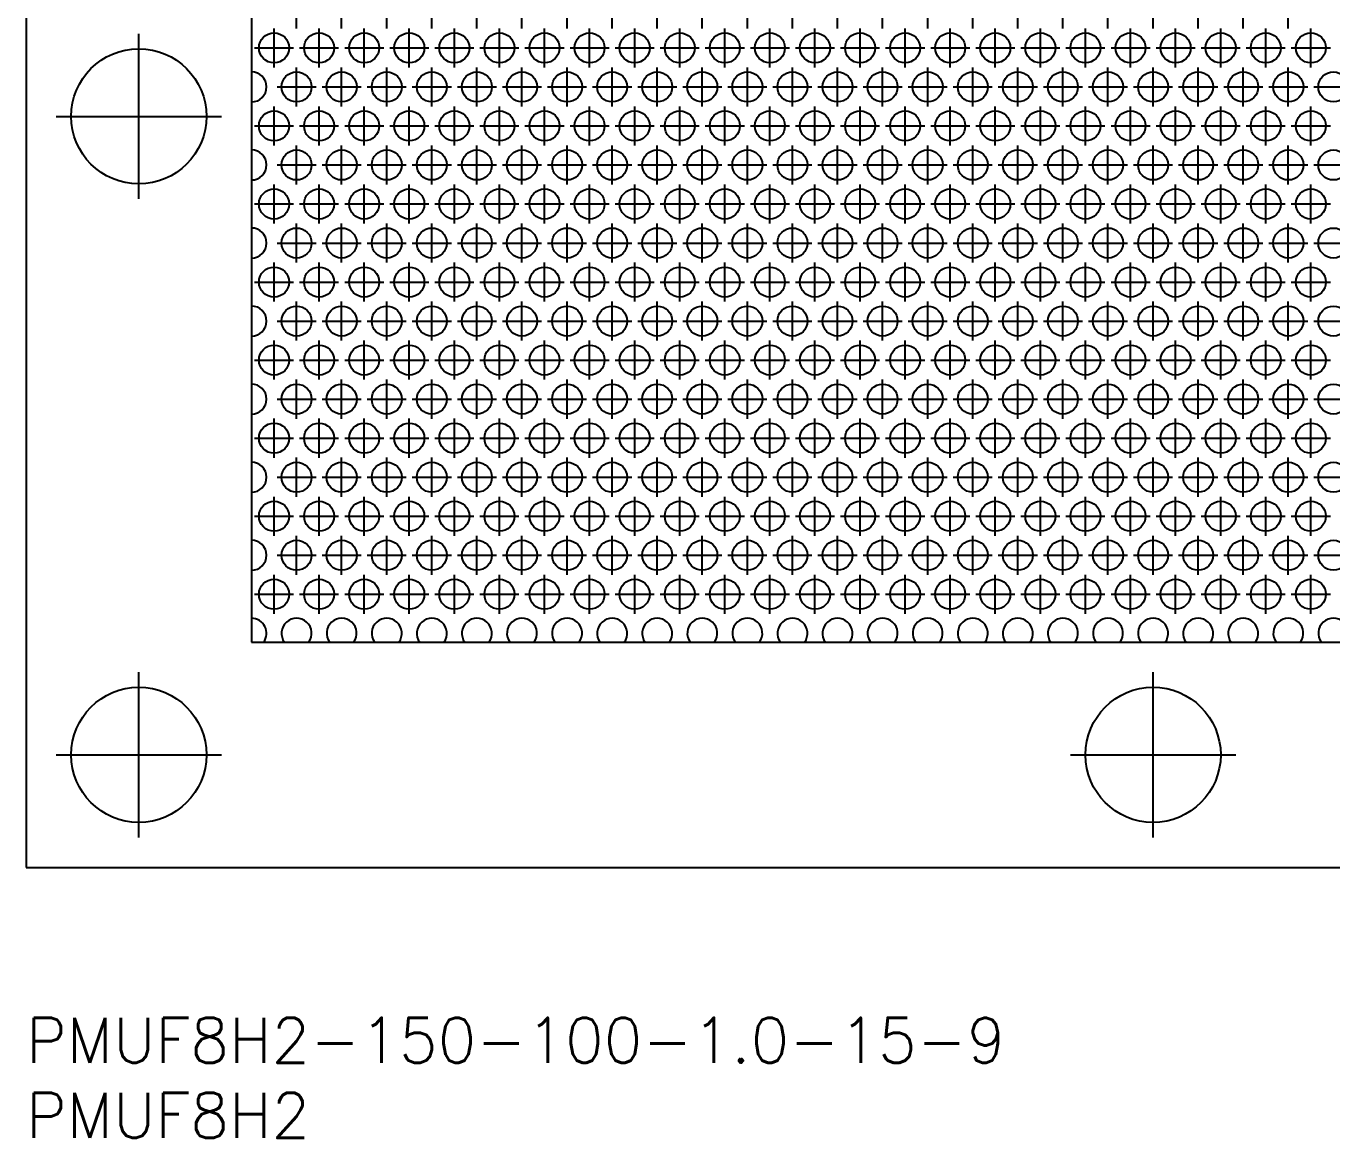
# Model space of a CAD drawing. Extents: x 0 to 173, y -8 to 133.
# Drawn here: x 0 to 86.9, y -8 to 66 of the extents above; entities that cross this region are included whole.
import ezdxf

# ---------------------------------------------------------------- set-up
doc = ezdxf.new("R2010")
doc.units = 0
doc.header["$LTSCALE"] = 0.5
doc.linetypes.add('CENTER', pattern=[50.8, 31.75, -6.35, 6.35, -6.35])
for name, color, linetype in [('MSM_CENTER', 1, 'CENTER'), ('MSM_CONTINUOUS', 7, 'CONTINUOUS'), ('MSM_PART_NUMBER', 7, 'CONTINUOUS')]:
    doc.layers.add(name, color=color, linetype=linetype)
doc.styles.get("Standard").update_dxf_attribs({"font": 'txt.shx', "height": 3, "bigfont": 'bigfont.shx'})

# ---------------------------------------------------------------- blocks, each defined once
blk = doc.blocks.new('*U35')
at = {"layer": 'MSM_PART_NUMBER'}
blk.add_text('PMUF8H2-150-100-1.0-15-9', height=3, dxfattribs=at).set_placement((0, -3))
blk = doc.blocks.new('*U36')
at = {"layer": 'MSM_PART_NUMBER'}
blk.add_text('PMUF8H2', height=3, dxfattribs=at).set_placement((0, -8))

msp = doc.modelspace()

# ---------------------------------------------------------------- linework, layer by layer
at = {"layer": 'MSM_CENTER'}
for p, q in [((18, 65.858), (18, 68.458)), ((21, 65.858), (21, 68.458)), ((24, 65.858), (24, 68.458)), ((27, 65.858), (27, 68.458)), ((30, 65.858), (30, 68.458)), ((33, 65.858), (33, 68.458)), ((36, 65.858), (36, 68.458)), ((39, 65.858), (39, 68.458)), ((42, 65.858), (42, 68.458)), ((45, 65.858), (45, 68.458)), ((48, 65.858), (48, 68.458)), ((51, 65.858), (51, 68.458)), ((54, 65.858), (54, 68.458)), ((57, 65.858), (57, 68.458)), ((60, 65.858), (60, 68.458)), ((63, 65.858), (63, 68.458)), ((66, 65.858), (66, 68.458)), ((69, 65.858), (69, 68.458)), ((72, 65.858), (72, 68.458)), ((75, 65.858), (75, 68.458)), ((78, 65.858), (78, 68.458)), ((81, 65.858), (81, 68.458)), ((84, 65.858), (84, 68.458)), ((7.5, 54.5), (7.5, 65.5)), ((16.5, 63.26), (16.5, 65.86)), ((19.5, 63.26), (19.5, 65.86)), ((22.5, 63.26), (22.5, 65.86)), ((25.5, 63.26), (25.5, 65.86)), ((28.5, 63.26), (28.5, 65.86)), ((31.5, 63.26), (31.5, 65.86)), ((34.5, 63.26), (34.5, 65.86)), ((37.5, 63.26), (37.5, 65.86)), ((40.5, 63.26), (40.5, 65.86)), ((43.5, 63.26), (43.5, 65.86)), ((46.5, 63.26), (46.5, 65.86)), ((49.5, 63.26), (49.5, 65.86)), ((52.5, 63.26), (52.5, 65.86)), ((55.5, 63.26), (55.5, 65.86)), ((58.5, 63.26), (58.5, 65.86)), ((61.5, 63.26), (61.5, 65.86)), ((64.5, 63.26), (64.5, 65.86)), ((67.5, 63.26), (67.5, 65.86)), ((70.5, 63.26), (70.5, 65.86)), ((73.5, 63.26), (73.5, 65.86)), ((76.5, 63.26), (76.5, 65.86)), ((79.5, 63.26), (79.5, 65.86)), ((82.5, 63.26), (82.5, 65.86)), ((85.5, 63.26), (85.5, 65.86)), ((15.2, 64.56), (17.8, 64.56)), ((18.2, 64.56), (20.8, 64.56)), ((21.2, 64.56), (23.8, 64.56)), ((24.2, 64.56), (26.8, 64.56)), ((27.2, 64.56), (29.8, 64.56)), ((30.2, 64.56), (32.8, 64.56)), ((33.2, 64.56), (35.8, 64.56)), ((36.2, 64.56), (38.8, 64.56)), ((39.2, 64.56), (41.8, 64.56)), ((42.2, 64.56), (44.8, 64.56)), ((45.2, 64.56), (47.8, 64.56)), ((48.2, 64.56), (50.8, 64.56)), ((51.2, 64.56), (53.8, 64.56)), ((54.2, 64.56), (56.8, 64.56)), ((57.2, 64.56), (59.8, 64.56)), ((60.2, 64.56), (62.8, 64.56)), ((63.2, 64.56), (65.8, 64.56)), ((66.2, 64.56), (68.8, 64.56)), ((69.2, 64.56), (71.8, 64.56)), ((72.2, 64.56), (74.8, 64.56)), ((75.2, 64.56), (77.8, 64.56)), ((78.2, 64.56), (80.8, 64.56)), ((81.2, 64.56), (83.8, 64.56)), ((84.2, 64.56), (86.8, 64.56)), ((18, 60.662), (18, 63.262)), ((21, 60.662), (21, 63.262)), ((24, 60.662), (24, 63.262)), ((27, 60.662), (27, 63.262)), ((30, 60.662), (30, 63.262)), ((33, 60.662), (33, 63.262)), ((36, 60.662), (36, 63.262)), ((39, 60.662), (39, 63.262)), ((42, 60.662), (42, 63.262)), ((45, 60.662), (45, 63.262)), ((48, 60.662), (48, 63.262)), ((51, 60.662), (51, 63.262)), ((54, 60.662), (54, 63.262)), ((57, 60.662), (57, 63.262)), ((60, 60.662), (60, 63.262)), ((63, 60.662), (63, 63.262)), ((66, 60.662), (66, 63.262)), ((69, 60.662), (69, 63.262)), ((72, 60.662), (72, 63.262)), ((75, 60.662), (75, 63.262)), ((78, 60.662), (78, 63.262)), ((81, 60.662), (81, 63.262)), ((84, 60.662), (84, 63.262)), ((16.7, 61.962), (19.3, 61.962)), ((19.7, 61.962), (22.3, 61.962)), ((22.7, 61.962), (25.3, 61.962)), ((25.7, 61.962), (28.3, 61.962)), ((28.7, 61.962), (31.3, 61.962)), ((31.7, 61.962), (34.3, 61.962)), ((34.7, 61.962), (37.3, 61.962)), ((37.7, 61.962), (40.3, 61.962)), ((40.7, 61.962), (43.3, 61.962)), ((43.7, 61.962), (46.3, 61.962)), ((46.7, 61.962), (49.3, 61.962)), ((49.7, 61.962), (52.3, 61.962)), ((52.7, 61.962), (55.3, 61.962)), ((55.7, 61.962), (58.3, 61.962)), ((58.7, 61.962), (61.3, 61.962)), ((61.7, 61.962), (64.3, 61.962)), ((64.7, 61.962), (67.3, 61.962)), ((67.7, 61.962), (70.3, 61.962)), ((70.7, 61.962), (73.3, 61.962)), ((73.7, 61.962), (76.3, 61.962)), ((76.7, 61.962), (79.3, 61.962)), ((79.7, 61.962), (82.3, 61.962)), ((82.7, 61.962), (85.3, 61.962)), ((85.7, 61.962), (88.3, 61.962)), ((2, 60), (13, 60)), ((16.5, 58.063), (16.5, 60.663)), ((19.5, 58.063), (19.5, 60.663)), ((22.5, 58.063), (22.5, 60.663)), ((25.5, 58.063), (25.5, 60.663)), ((28.5, 58.063), (28.5, 60.663)), ((31.5, 58.063), (31.5, 60.663)), ((34.5, 58.063), (34.5, 60.663)), ((37.5, 58.063), (37.5, 60.663)), ((40.5, 58.063), (40.5, 60.663)), ((43.5, 58.063), (43.5, 60.663)), ((46.5, 58.063), (46.5, 60.663)), ((49.5, 58.063), (49.5, 60.663)), ((52.5, 58.063), (52.5, 60.663)), ((55.5, 58.063), (55.5, 60.663)), ((58.5, 58.063), (58.5, 60.663)), ((61.5, 58.063), (61.5, 60.663)), ((64.5, 58.063), (64.5, 60.663)), ((67.5, 58.063), (67.5, 60.663)), ((70.5, 58.063), (70.5, 60.663)), ((73.5, 58.063), (73.5, 60.663)), ((76.5, 58.063), (76.5, 60.663)), ((79.5, 58.063), (79.5, 60.663)), ((82.5, 58.063), (82.5, 60.663)), ((85.5, 58.063), (85.5, 60.663)), ((15.2, 59.363), (17.8, 59.363)), ((18.2, 59.363), (20.8, 59.363)), ((21.2, 59.363), (23.8, 59.363)), ((24.2, 59.363), (26.8, 59.363)), ((27.2, 59.363), (29.8, 59.363)), ((30.2, 59.363), (32.8, 59.363)), ((33.2, 59.363), (35.8, 59.363)), ((36.2, 59.363), (38.8, 59.363)), ((39.2, 59.363), (41.8, 59.363)), ((42.2, 59.363), (44.8, 59.363)), ((45.2, 59.363), (47.8, 59.363)), ((48.2, 59.363), (50.8, 59.363)), ((51.2, 59.363), (53.8, 59.363)), ((54.2, 59.363), (56.8, 59.363)), ((57.2, 59.363), (59.8, 59.363)), ((60.2, 59.363), (62.8, 59.363)), ((63.2, 59.363), (65.8, 59.363)), ((66.2, 59.363), (68.8, 59.363)), ((69.2, 59.363), (71.8, 59.363)), ((72.2, 59.363), (74.8, 59.363)), ((75.2, 59.363), (77.8, 59.363)), ((78.2, 59.363), (80.8, 59.363)), ((81.2, 59.363), (83.8, 59.363)), ((84.2, 59.363), (86.8, 59.363)), ((18, 55.465), (18, 58.065)), ((21, 55.465), (21, 58.065)), ((24, 55.465), (24, 58.065)), ((27, 55.465), (27, 58.065)), ((30, 55.465), (30, 58.065)), ((33, 55.465), (33, 58.065)), ((36, 55.465), (36, 58.065)), ((39, 55.465), (39, 58.065)), ((42, 55.465), (42, 58.065)), ((45, 55.465), (45, 58.065)), ((48, 55.465), (48, 58.065)), ((51, 55.465), (51, 58.065)), ((54, 55.465), (54, 58.065)), ((57, 55.465), (57, 58.065)), ((60, 55.465), (60, 58.065)), ((63, 55.465), (63, 58.065)), ((66, 55.465), (66, 58.065)), ((69, 55.465), (69, 58.065)), ((72, 55.465), (72, 58.065)), ((75, 55.465), (75, 58.065)), ((78, 55.465), (78, 58.065)), ((81, 55.465), (81, 58.065)), ((84, 55.465), (84, 58.065)), ((16.7, 56.765), (19.3, 56.765)), ((19.7, 56.765), (22.3, 56.765)), ((22.7, 56.765), (25.3, 56.765)), ((25.7, 56.765), (28.3, 56.765)), ((28.7, 56.765), (31.3, 56.765)), ((31.7, 56.765), (34.3, 56.765)), ((34.7, 56.765), (37.3, 56.765)), ((37.7, 56.765), (40.3, 56.765)), ((40.7, 56.765), (43.3, 56.765)), ((43.7, 56.765), (46.3, 56.765)), ((46.7, 56.765), (49.3, 56.765)), ((49.7, 56.765), (52.3, 56.765)), ((52.7, 56.765), (55.3, 56.765)), ((55.7, 56.765), (58.3, 56.765)), ((58.7, 56.765), (61.3, 56.765)), ((61.7, 56.765), (64.3, 56.765)), ((64.7, 56.765), (67.3, 56.765)), ((67.7, 56.765), (70.3, 56.765)), ((70.7, 56.765), (73.3, 56.765)), ((73.7, 56.765), (76.3, 56.765)), ((76.7, 56.765), (79.3, 56.765)), ((79.7, 56.765), (82.3, 56.765)), ((82.7, 56.765), (85.3, 56.765)), ((85.7, 56.765), (88.3, 56.765)), ((16.5, 52.867), (16.5, 55.467)), ((19.5, 52.867), (19.5, 55.467)), ((22.5, 52.867), (22.5, 55.467)), ((25.5, 52.867), (25.5, 55.467)), ((28.5, 52.867), (28.5, 55.467)), ((31.5, 52.867), (31.5, 55.467)), ((34.5, 52.867), (34.5, 55.467)), ((37.5, 52.867), (37.5, 55.467)), ((40.5, 52.867), (40.5, 55.467)), ((43.5, 52.867), (43.5, 55.467)), ((46.5, 52.867), (46.5, 55.467)), ((49.5, 52.867), (49.5, 55.467)), ((52.5, 52.867), (52.5, 55.467)), ((55.5, 52.867), (55.5, 55.467)), ((58.5, 52.867), (58.5, 55.467)), ((61.5, 52.867), (61.5, 55.467)), ((64.5, 52.867), (64.5, 55.467)), ((67.5, 52.867), (67.5, 55.467)), ((70.5, 52.867), (70.5, 55.467)), ((73.5, 52.867), (73.5, 55.467)), ((76.5, 52.867), (76.5, 55.467)), ((79.5, 52.867), (79.5, 55.467)), ((82.5, 52.867), (82.5, 55.467)), ((85.5, 52.867), (85.5, 55.467)), ((15.2, 54.167), (17.8, 54.167)), ((18.2, 54.167), (20.8, 54.167)), ((21.2, 54.167), (23.8, 54.167)), ((24.2, 54.167), (26.8, 54.167)), ((27.2, 54.167), (29.8, 54.167)), ((30.2, 54.167), (32.8, 54.167)), ((33.2, 54.167), (35.8, 54.167)), ((36.2, 54.167), (38.8, 54.167)), ((39.2, 54.167), (41.8, 54.167)), ((42.2, 54.167), (44.8, 54.167)), ((45.2, 54.167), (47.8, 54.167)), ((48.2, 54.167), (50.8, 54.167)), ((51.2, 54.167), (53.8, 54.167)), ((54.2, 54.167), (56.8, 54.167)), ((57.2, 54.167), (59.8, 54.167)), ((60.2, 54.167), (62.8, 54.167)), ((63.2, 54.167), (65.8, 54.167)), ((66.2, 54.167), (68.8, 54.167)), ((69.2, 54.167), (71.8, 54.167)), ((72.2, 54.167), (74.8, 54.167)), ((75.2, 54.167), (77.8, 54.167)), ((78.2, 54.167), (80.8, 54.167)), ((81.2, 54.167), (83.8, 54.167)), ((84.2, 54.167), (86.8, 54.167)), ((18, 50.269), (18, 52.869)), ((21, 50.269), (21, 52.869)), ((24, 50.269), (24, 52.869)), ((27, 50.269), (27, 52.869)), ((30, 50.269), (30, 52.869)), ((33, 50.269), (33, 52.869)), ((36, 50.269), (36, 52.869)), ((39, 50.269), (39, 52.869)), ((42, 50.269), (42, 52.869)), ((45, 50.269), (45, 52.869)), ((48, 50.269), (48, 52.869)), ((51, 50.269), (51, 52.869)), ((54, 50.269), (54, 52.869)), ((57, 50.269), (57, 52.869)), ((60, 50.269), (60, 52.869)), ((63, 50.269), (63, 52.869)), ((66, 50.269), (66, 52.869)), ((69, 50.269), (69, 52.869)), ((72, 50.269), (72, 52.869)), ((75, 50.269), (75, 52.869)), ((78, 50.269), (78, 52.869)), ((81, 50.269), (81, 52.869)), ((84, 50.269), (84, 52.869)), ((16.7, 51.569), (19.3, 51.569)), ((19.7, 51.569), (22.3, 51.569)), ((22.7, 51.569), (25.3, 51.569)), ((25.7, 51.569), (28.3, 51.569)), ((28.7, 51.569), (31.3, 51.569)), ((31.7, 51.569), (34.3, 51.569)), ((34.7, 51.569), (37.3, 51.569)), ((37.7, 51.569), (40.3, 51.569)), ((40.7, 51.569), (43.3, 51.569)), ((43.7, 51.569), (46.3, 51.569)), ((46.7, 51.569), (49.3, 51.569)), ((49.7, 51.569), (52.3, 51.569)), ((52.7, 51.569), (55.3, 51.569)), ((55.7, 51.569), (58.3, 51.569)), ((58.7, 51.569), (61.3, 51.569)), ((61.7, 51.569), (64.3, 51.569)), ((64.7, 51.569), (67.3, 51.569)), ((67.7, 51.569), (70.3, 51.569)), ((70.7, 51.569), (73.3, 51.569)), ((73.7, 51.569), (76.3, 51.569)), ((76.7, 51.569), (79.3, 51.569)), ((79.7, 51.569), (82.3, 51.569)), ((82.7, 51.569), (85.3, 51.569)), ((85.7, 51.569), (88.3, 51.569)), ((16.5, 47.671), (16.5, 50.271)), ((19.5, 47.671), (19.5, 50.271)), ((22.5, 47.671), (22.5, 50.271)), ((25.5, 47.671), (25.5, 50.271)), ((28.5, 47.671), (28.5, 50.271)), ((31.5, 47.671), (31.5, 50.271)), ((34.5, 47.671), (34.5, 50.271)), ((37.5, 47.671), (37.5, 50.271)), ((40.5, 47.671), (40.5, 50.271)), ((43.5, 47.671), (43.5, 50.271)), ((46.5, 47.671), (46.5, 50.271)), ((49.5, 47.671), (49.5, 50.271)), ((52.5, 47.671), (52.5, 50.271)), ((55.5, 47.671), (55.5, 50.271)), ((58.5, 47.671), (58.5, 50.271)), ((61.5, 47.671), (61.5, 50.271)), ((64.5, 47.671), (64.5, 50.271)), ((67.5, 47.671), (67.5, 50.271)), ((70.5, 47.671), (70.5, 50.271)), ((73.5, 47.671), (73.5, 50.271)), ((76.5, 47.671), (76.5, 50.271)), ((79.5, 47.671), (79.5, 50.271)), ((82.5, 47.671), (82.5, 50.271)), ((85.5, 47.671), (85.5, 50.271)), ((15.2, 48.971), (17.8, 48.971)), ((18.2, 48.971), (20.8, 48.971)), ((21.2, 48.971), (23.8, 48.971)), ((24.2, 48.971), (26.8, 48.971)), ((27.2, 48.971), (29.8, 48.971)), ((30.2, 48.971), (32.8, 48.971)), ((33.2, 48.971), (35.8, 48.971)), ((36.2, 48.971), (38.8, 48.971)), ((39.2, 48.971), (41.8, 48.971)), ((42.2, 48.971), (44.8, 48.971)), ((45.2, 48.971), (47.8, 48.971)), ((48.2, 48.971), (50.8, 48.971)), ((51.2, 48.971), (53.8, 48.971)), ((54.2, 48.971), (56.8, 48.971)), ((57.2, 48.971), (59.8, 48.971)), ((60.2, 48.971), (62.8, 48.971)), ((63.2, 48.971), (65.8, 48.971)), ((66.2, 48.971), (68.8, 48.971)), ((69.2, 48.971), (71.8, 48.971)), ((72.2, 48.971), (74.8, 48.971)), ((75.2, 48.971), (77.8, 48.971)), ((78.2, 48.971), (80.8, 48.971)), ((81.2, 48.971), (83.8, 48.971)), ((84.2, 48.971), (86.8, 48.971)), ((18, 45.073), (18, 47.673)), ((21, 45.073), (21, 47.673)), ((24, 45.073), (24, 47.673)), ((27, 45.073), (27, 47.673)), ((30, 45.073), (30, 47.673)), ((33, 45.073), (33, 47.673)), ((36, 45.073), (36, 47.673)), ((39, 45.073), (39, 47.673)), ((42, 45.073), (42, 47.673)), ((45, 45.073), (45, 47.673)), ((48, 45.073), (48, 47.673)), ((51, 45.073), (51, 47.673)), ((54, 45.073), (54, 47.673)), ((57, 45.073), (57, 47.673)), ((60, 45.073), (60, 47.673)), ((63, 45.073), (63, 47.673)), ((66, 45.073), (66, 47.673)), ((69, 45.073), (69, 47.673)), ((72, 45.073), (72, 47.673)), ((75, 45.073), (75, 47.673)), ((78, 45.073), (78, 47.673)), ((81, 45.073), (81, 47.673)), ((84, 45.073), (84, 47.673)), ((16.7, 46.373), (19.3, 46.373)), ((19.7, 46.373), (22.3, 46.373)), ((22.7, 46.373), (25.3, 46.373)), ((25.7, 46.373), (28.3, 46.373)), ((28.7, 46.373), (31.3, 46.373)), ((31.7, 46.373), (34.3, 46.373)), ((34.7, 46.373), (37.3, 46.373)), ((37.7, 46.373), (40.3, 46.373)), ((40.7, 46.373), (43.3, 46.373)), ((43.7, 46.373), (46.3, 46.373)), ((46.7, 46.373), (49.3, 46.373)), ((49.7, 46.373), (52.3, 46.373)), ((52.7, 46.373), (55.3, 46.373)), ((55.7, 46.373), (58.3, 46.373)), ((58.7, 46.373), (61.3, 46.373)), ((61.7, 46.373), (64.3, 46.373)), ((64.7, 46.373), (67.3, 46.373)), ((67.7, 46.373), (70.3, 46.373)), ((70.7, 46.373), (73.3, 46.373)), ((73.7, 46.373), (76.3, 46.373)), ((76.7, 46.373), (79.3, 46.373)), ((79.7, 46.373), (82.3, 46.373)), ((82.7, 46.373), (85.3, 46.373)), ((85.7, 46.373), (88.3, 46.373)), ((16.5, 42.475), (16.5, 45.075)), ((19.5, 42.475), (19.5, 45.075)), ((22.5, 42.475), (22.5, 45.075)), ((25.5, 42.475), (25.5, 45.075)), ((28.5, 42.475), (28.5, 45.075)), ((31.5, 42.475), (31.5, 45.075)), ((34.5, 42.475), (34.5, 45.075)), ((37.5, 42.475), (37.5, 45.075)), ((40.5, 42.475), (40.5, 45.075)), ((43.5, 42.475), (43.5, 45.075)), ((46.5, 42.475), (46.5, 45.075)), ((49.5, 42.475), (49.5, 45.075)), ((52.5, 42.475), (52.5, 45.075)), ((55.5, 42.475), (55.5, 45.075)), ((58.5, 42.475), (58.5, 45.075)), ((61.5, 42.475), (61.5, 45.075)), ((64.5, 42.475), (64.5, 45.075)), ((67.5, 42.475), (67.5, 45.075)), ((70.5, 42.475), (70.5, 45.075)), ((73.5, 42.475), (73.5, 45.075)), ((76.5, 42.475), (76.5, 45.075)), ((79.5, 42.475), (79.5, 45.075)), ((82.5, 42.475), (82.5, 45.075)), ((85.5, 42.475), (85.5, 45.075)), ((15.2, 43.775), (17.8, 43.775)), ((18.2, 43.775), (20.8, 43.775)), ((21.2, 43.775), (23.8, 43.775)), ((24.2, 43.775), (26.8, 43.775)), ((27.2, 43.775), (29.8, 43.775)), ((30.2, 43.775), (32.8, 43.775)), ((33.2, 43.775), (35.8, 43.775)), ((36.2, 43.775), (38.8, 43.775)), ((39.2, 43.775), (41.8, 43.775)), ((42.2, 43.775), (44.8, 43.775)), ((45.2, 43.775), (47.8, 43.775)), ((48.2, 43.775), (50.8, 43.775)), ((51.2, 43.775), (53.8, 43.775)), ((54.2, 43.775), (56.8, 43.775)), ((57.2, 43.775), (59.8, 43.775)), ((60.2, 43.775), (62.8, 43.775)), ((63.2, 43.775), (65.8, 43.775)), ((66.2, 43.775), (68.8, 43.775)), ((69.2, 43.775), (71.8, 43.775)), ((72.2, 43.775), (74.8, 43.775)), ((75.2, 43.775), (77.8, 43.775)), ((78.2, 43.775), (80.8, 43.775)), ((81.2, 43.775), (83.8, 43.775)), ((84.2, 43.775), (86.8, 43.775)), ((18, 39.877), (18, 42.477)), ((21, 39.877), (21, 42.477)), ((24, 39.877), (24, 42.477)), ((27, 39.877), (27, 42.477)), ((30, 39.877), (30, 42.477)), ((33, 39.877), (33, 42.477)), ((36, 39.877), (36, 42.477)), ((39, 39.877), (39, 42.477)), ((42, 39.877), (42, 42.477)), ((45, 39.877), (45, 42.477)), ((48, 39.877), (48, 42.477)), ((51, 39.877), (51, 42.477)), ((54, 39.877), (54, 42.477)), ((57, 39.877), (57, 42.477)), ((60, 39.877), (60, 42.477)), ((63, 39.877), (63, 42.477)), ((66, 39.877), (66, 42.477)), ((69, 39.877), (69, 42.477)), ((72, 39.877), (72, 42.477)), ((75, 39.877), (75, 42.477)), ((78, 39.877), (78, 42.477)), ((81, 39.877), (81, 42.477)), ((84, 39.877), (84, 42.477)), ((16.7, 41.177), (19.3, 41.177)), ((19.7, 41.177), (22.3, 41.177)), ((22.7, 41.177), (25.3, 41.177)), ((25.7, 41.177), (28.3, 41.177)), ((28.7, 41.177), (31.3, 41.177)), ((31.7, 41.177), (34.3, 41.177)), ((34.7, 41.177), (37.3, 41.177)), ((37.7, 41.177), (40.3, 41.177)), ((40.7, 41.177), (43.3, 41.177)), ((43.7, 41.177), (46.3, 41.177)), ((46.7, 41.177), (49.3, 41.177)), ((49.7, 41.177), (52.3, 41.177)), ((52.7, 41.177), (55.3, 41.177)), ((55.7, 41.177), (58.3, 41.177)), ((58.7, 41.177), (61.3, 41.177)), ((61.7, 41.177), (64.3, 41.177)), ((64.7, 41.177), (67.3, 41.177)), ((67.7, 41.177), (70.3, 41.177)), ((70.7, 41.177), (73.3, 41.177)), ((73.7, 41.177), (76.3, 41.177)), ((76.7, 41.177), (79.3, 41.177)), ((79.7, 41.177), (82.3, 41.177)), ((82.7, 41.177), (85.3, 41.177)), ((85.7, 41.177), (88.3, 41.177)), ((16.5, 37.279), (16.5, 39.879)), ((19.5, 37.279), (19.5, 39.879)), ((22.5, 37.279), (22.5, 39.879)), ((25.5, 37.279), (25.5, 39.879)), ((28.5, 37.279), (28.5, 39.879)), ((31.5, 37.279), (31.5, 39.879)), ((34.5, 37.279), (34.5, 39.879)), ((37.5, 37.279), (37.5, 39.879)), ((40.5, 37.279), (40.5, 39.879)), ((43.5, 37.279), (43.5, 39.879)), ((46.5, 37.279), (46.5, 39.879)), ((49.5, 37.279), (49.5, 39.879)), ((52.5, 37.279), (52.5, 39.879)), ((55.5, 37.279), (55.5, 39.879)), ((58.5, 37.279), (58.5, 39.879)), ((61.5, 37.279), (61.5, 39.879)), ((64.5, 37.279), (64.5, 39.879)), ((67.5, 37.279), (67.5, 39.879)), ((70.5, 37.279), (70.5, 39.879)), ((73.5, 37.279), (73.5, 39.879)), ((76.5, 37.279), (76.5, 39.879)), ((79.5, 37.279), (79.5, 39.879)), ((82.5, 37.279), (82.5, 39.879)), ((85.5, 37.279), (85.5, 39.879)), ((15.2, 38.579), (17.8, 38.579)), ((18.2, 38.579), (20.8, 38.579)), ((21.2, 38.579), (23.8, 38.579)), ((24.2, 38.579), (26.8, 38.579)), ((27.2, 38.579), (29.8, 38.579)), ((30.2, 38.579), (32.8, 38.579)), ((33.2, 38.579), (35.8, 38.579)), ((36.2, 38.579), (38.8, 38.579)), ((39.2, 38.579), (41.8, 38.579)), ((42.2, 38.579), (44.8, 38.579)), ((45.2, 38.579), (47.8, 38.579)), ((48.2, 38.579), (50.8, 38.579)), ((51.2, 38.579), (53.8, 38.579)), ((54.2, 38.579), (56.8, 38.579)), ((57.2, 38.579), (59.8, 38.579)), ((60.2, 38.579), (62.8, 38.579)), ((63.2, 38.579), (65.8, 38.579)), ((66.2, 38.579), (68.8, 38.579)), ((69.2, 38.579), (71.8, 38.579)), ((72.2, 38.579), (74.8, 38.579)), ((75.2, 38.579), (77.8, 38.579)), ((78.2, 38.579), (80.8, 38.579)), ((81.2, 38.579), (83.8, 38.579)), ((84.2, 38.579), (86.8, 38.579)), ((18, 34.681), (18, 37.281)), ((21, 34.681), (21, 37.281)), ((24, 34.681), (24, 37.281)), ((27, 34.681), (27, 37.281)), ((30, 34.681), (30, 37.281)), ((33, 34.681), (33, 37.281)), ((36, 34.681), (36, 37.281)), ((39, 34.681), (39, 37.281)), ((42, 34.681), (42, 37.281)), ((45, 34.681), (45, 37.281)), ((48, 34.681), (48, 37.281)), ((51, 34.681), (51, 37.281)), ((54, 34.681), (54, 37.281)), ((57, 34.681), (57, 37.281)), ((60, 34.681), (60, 37.281)), ((63, 34.681), (63, 37.281)), ((66, 34.681), (66, 37.281)), ((69, 34.681), (69, 37.281)), ((72, 34.681), (72, 37.281)), ((75, 34.681), (75, 37.281)), ((78, 34.681), (78, 37.281)), ((81, 34.681), (81, 37.281)), ((84, 34.681), (84, 37.281)), ((16.7, 35.981), (19.3, 35.981)), ((19.7, 35.981), (22.3, 35.981)), ((22.7, 35.981), (25.3, 35.981)), ((25.7, 35.981), (28.3, 35.981)), ((28.7, 35.981), (31.3, 35.981)), ((31.7, 35.981), (34.3, 35.981)), ((34.7, 35.981), (37.3, 35.981)), ((37.7, 35.981), (40.3, 35.981)), ((40.7, 35.981), (43.3, 35.981)), ((43.7, 35.981), (46.3, 35.981)), ((46.7, 35.981), (49.3, 35.981)), ((49.7, 35.981), (52.3, 35.981)), ((52.7, 35.981), (55.3, 35.981)), ((55.7, 35.981), (58.3, 35.981)), ((58.7, 35.981), (61.3, 35.981)), ((61.7, 35.981), (64.3, 35.981)), ((64.7, 35.981), (67.3, 35.981)), ((67.7, 35.981), (70.3, 35.981)), ((70.7, 35.981), (73.3, 35.981)), ((73.7, 35.981), (76.3, 35.981)), ((76.7, 35.981), (79.3, 35.981)), ((79.7, 35.981), (82.3, 35.981)), ((82.7, 35.981), (85.3, 35.981)), ((85.7, 35.981), (88.3, 35.981)), ((16.5, 32.083), (16.5, 34.683)), ((19.5, 32.083), (19.5, 34.683)), ((22.5, 32.083), (22.5, 34.683)), ((25.5, 32.083), (25.5, 34.683)), ((28.5, 32.083), (28.5, 34.683)), ((31.5, 32.083), (31.5, 34.683)), ((34.5, 32.083), (34.5, 34.683)), ((37.5, 32.083), (37.5, 34.683)), ((40.5, 32.083), (40.5, 34.683)), ((43.5, 32.083), (43.5, 34.683)), ((46.5, 32.083), (46.5, 34.683)), ((49.5, 32.083), (49.5, 34.683)), ((52.5, 32.083), (52.5, 34.683)), ((55.5, 32.083), (55.5, 34.683)), ((58.5, 32.083), (58.5, 34.683)), ((61.5, 32.083), (61.5, 34.683)), ((64.5, 32.083), (64.5, 34.683)), ((67.5, 32.083), (67.5, 34.683)), ((70.5, 32.083), (70.5, 34.683)), ((73.5, 32.083), (73.5, 34.683)), ((76.5, 32.083), (76.5, 34.683)), ((79.5, 32.083), (79.5, 34.683)), ((82.5, 32.083), (82.5, 34.683)), ((85.5, 32.083), (85.5, 34.683)), ((15.2, 33.383), (17.8, 33.383)), ((18.2, 33.383), (20.8, 33.383)), ((21.2, 33.383), (23.8, 33.383)), ((24.2, 33.383), (26.8, 33.383)), ((27.2, 33.383), (29.8, 33.383)), ((30.2, 33.383), (32.8, 33.383)), ((33.2, 33.383), (35.8, 33.383)), ((36.2, 33.383), (38.8, 33.383)), ((39.2, 33.383), (41.8, 33.383)), ((42.2, 33.383), (44.8, 33.383)), ((45.2, 33.383), (47.8, 33.383)), ((48.2, 33.383), (50.8, 33.383)), ((51.2, 33.383), (53.8, 33.383)), ((54.2, 33.383), (56.8, 33.383)), ((57.2, 33.383), (59.8, 33.383)), ((60.2, 33.383), (62.8, 33.383)), ((63.2, 33.383), (65.8, 33.383)), ((66.2, 33.383), (68.8, 33.383)), ((69.2, 33.383), (71.8, 33.383)), ((72.2, 33.383), (74.8, 33.383)), ((75.2, 33.383), (77.8, 33.383)), ((78.2, 33.383), (80.8, 33.383)), ((81.2, 33.383), (83.8, 33.383)), ((84.2, 33.383), (86.8, 33.383)), ((18, 29.485), (18, 32.085)), ((21, 29.485), (21, 32.085)), ((24, 29.485), (24, 32.085)), ((27, 29.485), (27, 32.085)), ((30, 29.485), (30, 32.085)), ((33, 29.485), (33, 32.085)), ((36, 29.485), (36, 32.085)), ((39, 29.485), (39, 32.085)), ((42, 29.485), (42, 32.085)), ((45, 29.485), (45, 32.085)), ((48, 29.485), (48, 32.085)), ((51, 29.485), (51, 32.085)), ((54, 29.485), (54, 32.085)), ((57, 29.485), (57, 32.085)), ((60, 29.485), (60, 32.085)), ((63, 29.485), (63, 32.085)), ((66, 29.485), (66, 32.085)), ((69, 29.485), (69, 32.085)), ((72, 29.485), (72, 32.085)), ((75, 29.485), (75, 32.085)), ((78, 29.485), (78, 32.085)), ((81, 29.485), (81, 32.085)), ((84, 29.485), (84, 32.085)), ((16.7, 30.785), (19.3, 30.785)), ((19.7, 30.785), (22.3, 30.785)), ((22.7, 30.785), (25.3, 30.785)), ((25.7, 30.785), (28.3, 30.785)), ((28.7, 30.785), (31.3, 30.785)), ((31.7, 30.785), (34.3, 30.785)), ((34.7, 30.785), (37.3, 30.785)), ((37.7, 30.785), (40.3, 30.785)), ((40.7, 30.785), (43.3, 30.785)), ((43.7, 30.785), (46.3, 30.785)), ((46.7, 30.785), (49.3, 30.785)), ((49.7, 30.785), (52.3, 30.785)), ((52.7, 30.785), (55.3, 30.785)), ((55.7, 30.785), (58.3, 30.785)), ((58.7, 30.785), (61.3, 30.785)), ((61.7, 30.785), (64.3, 30.785)), ((64.7, 30.785), (67.3, 30.785)), ((67.7, 30.785), (70.3, 30.785)), ((70.7, 30.785), (73.3, 30.785)), ((73.7, 30.785), (76.3, 30.785)), ((76.7, 30.785), (79.3, 30.785)), ((79.7, 30.785), (82.3, 30.785)), ((82.7, 30.785), (85.3, 30.785)), ((85.7, 30.785), (88.3, 30.785)), ((16.5, 26.887), (16.5, 29.487)), ((19.5, 26.887), (19.5, 29.487)), ((22.5, 26.887), (22.5, 29.487)), ((25.5, 26.887), (25.5, 29.487)), ((28.5, 26.887), (28.5, 29.487)), ((31.5, 26.887), (31.5, 29.487)), ((34.5, 26.887), (34.5, 29.487)), ((37.5, 26.887), (37.5, 29.487)), ((40.5, 26.887), (40.5, 29.487)), ((43.5, 26.887), (43.5, 29.487)), ((46.5, 26.887), (46.5, 29.487)), ((49.5, 26.887), (49.5, 29.487)), ((52.5, 26.887), (52.5, 29.487)), ((55.5, 26.887), (55.5, 29.487)), ((58.5, 26.887), (58.5, 29.487)), ((61.5, 26.887), (61.5, 29.487)), ((64.5, 26.887), (64.5, 29.487)), ((67.5, 26.887), (67.5, 29.487)), ((70.5, 26.887), (70.5, 29.487)), ((73.5, 26.887), (73.5, 29.487)), ((76.5, 26.887), (76.5, 29.487)), ((79.5, 26.887), (79.5, 29.487)), ((82.5, 26.887), (82.5, 29.487)), ((85.5, 26.887), (85.5, 29.487)), ((15.2, 28.187), (17.8, 28.187)), ((18.2, 28.187), (20.8, 28.187)), ((21.2, 28.187), (23.8, 28.187)), ((24.2, 28.187), (26.8, 28.187)), ((27.2, 28.187), (29.8, 28.187)), ((30.2, 28.187), (32.8, 28.187)), ((33.2, 28.187), (35.8, 28.187)), ((36.2, 28.187), (38.8, 28.187)), ((39.2, 28.187), (41.8, 28.187)), ((42.2, 28.187), (44.8, 28.187)), ((45.2, 28.187), (47.8, 28.187)), ((48.2, 28.187), (50.8, 28.187)), ((51.2, 28.187), (53.8, 28.187)), ((54.2, 28.187), (56.8, 28.187)), ((57.2, 28.187), (59.8, 28.187)), ((60.2, 28.187), (62.8, 28.187)), ((63.2, 28.187), (65.8, 28.187)), ((66.2, 28.187), (68.8, 28.187)), ((69.2, 28.187), (71.8, 28.187)), ((72.2, 28.187), (74.8, 28.187)), ((75.2, 28.187), (77.8, 28.187)), ((78.2, 28.187), (80.8, 28.187)), ((81.2, 28.187), (83.8, 28.187)), ((84.2, 28.187), (86.8, 28.187)), ((7.5, 12), (7.5, 23)), ((75, 12), (75, 23)), ((2, 17.5), (13, 17.5)), ((69.5, 17.5), (80.5, 17.5))]:
    msp.add_line(p, q, dxfattribs=at)
at = {"layer": 'MSM_CONTINUOUS'}
for p, q in [((0, 110), (0, 10)), ((15, 95), (15, 25)), ((15, 25), (135, 25)), ((0, 10), (150, 10))]:
    msp.add_line(p, q, dxfattribs=at)
for centre, radius in [((16.5, 64.56), 1), ((19.5, 64.56), 1), ((22.5, 64.56), 1), ((25.5, 64.56), 1), ((28.5, 64.56), 1), ((31.5, 64.56), 1), ((34.5, 64.56), 1), ((37.5, 64.56), 1), ((40.5, 64.56), 1), ((43.5, 64.56), 1), ((46.5, 64.56), 1), ((49.5, 64.56), 1), ((52.5, 64.56), 1), ((55.5, 64.56), 1), ((58.5, 64.56), 1), ((61.5, 64.56), 1), ((64.5, 64.56), 1), ((67.5, 64.56), 1), ((70.5, 64.56), 1), ((73.5, 64.56), 1), ((76.5, 64.56), 1), ((79.5, 64.56), 1), ((82.5, 64.56), 1), ((85.5, 64.56), 1), ((7.5, 60), 4.5), ((18, 61.962), 1), ((21, 61.962), 1), ((24, 61.962), 1), ((27, 61.962), 1), ((30, 61.962), 1), ((33, 61.962), 1), ((36, 61.962), 1), ((39, 61.962), 1), ((42, 61.962), 1), ((45, 61.962), 1), ((48, 61.962), 1), ((51, 61.962), 1), ((54, 61.962), 1), ((57, 61.962), 1), ((60, 61.962), 1), ((63, 61.962), 1), ((66, 61.962), 1), ((69, 61.962), 1), ((72, 61.962), 1), ((75, 61.962), 1), ((78, 61.962), 1), ((81, 61.962), 1), ((84, 61.962), 1), ((87, 61.962), 1), ((16.5, 59.363), 1), ((19.5, 59.363), 1), ((22.5, 59.363), 1), ((25.5, 59.363), 1), ((28.5, 59.363), 1), ((31.5, 59.363), 1), ((34.5, 59.363), 1), ((37.5, 59.363), 1), ((40.5, 59.363), 1), ((43.5, 59.363), 1), ((46.5, 59.363), 1), ((49.5, 59.363), 1), ((52.5, 59.363), 1), ((55.5, 59.363), 1), ((58.5, 59.363), 1), ((61.5, 59.363), 1), ((64.5, 59.363), 1), ((67.5, 59.363), 1), ((70.5, 59.363), 1), ((73.5, 59.363), 1), ((76.5, 59.363), 1), ((79.5, 59.363), 1), ((82.5, 59.363), 1), ((85.5, 59.363), 1), ((18, 56.765), 1), ((21, 56.765), 1), ((24, 56.765), 1), ((27, 56.765), 1), ((30, 56.765), 1), ((33, 56.765), 1), ((36, 56.765), 1), ((39, 56.765), 1), ((42, 56.765), 1), ((45, 56.765), 1), ((48, 56.765), 1), ((51, 56.765), 1), ((54, 56.765), 1), ((57, 56.765), 1), ((60, 56.765), 1), ((63, 56.765), 1), ((66, 56.765), 1), ((69, 56.765), 1), ((72, 56.765), 1), ((75, 56.765), 1), ((78, 56.765), 1), ((81, 56.765), 1), ((84, 56.765), 1), ((87, 56.765), 1), ((16.5, 54.167), 1), ((19.5, 54.167), 1), ((22.5, 54.167), 1), ((25.5, 54.167), 1), ((28.5, 54.167), 1), ((31.5, 54.167), 1), ((34.5, 54.167), 1), ((37.5, 54.167), 1), ((40.5, 54.167), 1), ((43.5, 54.167), 1), ((46.5, 54.167), 1), ((49.5, 54.167), 1), ((52.5, 54.167), 1), ((55.5, 54.167), 1), ((58.5, 54.167), 1), ((61.5, 54.167), 1), ((64.5, 54.167), 1), ((67.5, 54.167), 1), ((70.5, 54.167), 1), ((73.5, 54.167), 1), ((76.5, 54.167), 1), ((79.5, 54.167), 1), ((82.5, 54.167), 1), ((85.5, 54.167), 1), ((18, 51.569), 1), ((21, 51.569), 1), ((24, 51.569), 1), ((27, 51.569), 1), ((30, 51.569), 1), ((33, 51.569), 1), ((36, 51.569), 1), ((39, 51.569), 1), ((42, 51.569), 1), ((45, 51.569), 1), ((48, 51.569), 1), ((51, 51.569), 1), ((54, 51.569), 1), ((57, 51.569), 1), ((60, 51.569), 1), ((63, 51.569), 1), ((66, 51.569), 1), ((69, 51.569), 1), ((72, 51.569), 1), ((75, 51.569), 1), ((78, 51.569), 1), ((81, 51.569), 1), ((84, 51.569), 1), ((87, 51.569), 1), ((16.5, 48.971), 1), ((19.5, 48.971), 1), ((22.5, 48.971), 1), ((25.5, 48.971), 1), ((28.5, 48.971), 1), ((31.5, 48.971), 1), ((34.5, 48.971), 1), ((37.5, 48.971), 1), ((40.5, 48.971), 1), ((43.5, 48.971), 1), ((46.5, 48.971), 1), ((49.5, 48.971), 1), ((52.5, 48.971), 1), ((55.5, 48.971), 1), ((58.5, 48.971), 1), ((61.5, 48.971), 1), ((64.5, 48.971), 1), ((67.5, 48.971), 1), ((70.5, 48.971), 1), ((73.5, 48.971), 1), ((76.5, 48.971), 1), ((79.5, 48.971), 1), ((82.5, 48.971), 1), ((85.5, 48.971), 1), ((18, 46.373), 1), ((21, 46.373), 1), ((24, 46.373), 1), ((27, 46.373), 1), ((30, 46.373), 1), ((33, 46.373), 1), ((36, 46.373), 1), ((39, 46.373), 1), ((42, 46.373), 1), ((45, 46.373), 1), ((48, 46.373), 1), ((51, 46.373), 1), ((54, 46.373), 1), ((57, 46.373), 1), ((60, 46.373), 1), ((63, 46.373), 1), ((66, 46.373), 1), ((69, 46.373), 1), ((72, 46.373), 1), ((75, 46.373), 1), ((78, 46.373), 1), ((81, 46.373), 1), ((84, 46.373), 1), ((87, 46.373), 1), ((16.5, 43.775), 1), ((19.5, 43.775), 1), ((22.5, 43.775), 1), ((25.5, 43.775), 1), ((28.5, 43.775), 1), ((31.5, 43.775), 1), ((34.5, 43.775), 1), ((37.5, 43.775), 1), ((40.5, 43.775), 1), ((43.5, 43.775), 1), ((46.5, 43.775), 1), ((49.5, 43.775), 1), ((52.5, 43.775), 1), ((55.5, 43.775), 1), ((58.5, 43.775), 1), ((61.5, 43.775), 1), ((64.5, 43.775), 1), ((67.5, 43.775), 1), ((70.5, 43.775), 1), ((73.5, 43.775), 1), ((76.5, 43.775), 1), ((79.5, 43.775), 1), ((82.5, 43.775), 1), ((85.5, 43.775), 1), ((18, 41.177), 1), ((21, 41.177), 1), ((24, 41.177), 1), ((27, 41.177), 1), ((30, 41.177), 1), ((33, 41.177), 1), ((36, 41.177), 1), ((39, 41.177), 1), ((42, 41.177), 1), ((45, 41.177), 1), ((48, 41.177), 1), ((51, 41.177), 1), ((54, 41.177), 1), ((57, 41.177), 1), ((60, 41.177), 1), ((63, 41.177), 1), ((66, 41.177), 1), ((69, 41.177), 1), ((72, 41.177), 1), ((75, 41.177), 1), ((78, 41.177), 1), ((81, 41.177), 1), ((84, 41.177), 1), ((87, 41.177), 1), ((16.5, 38.579), 1), ((19.5, 38.579), 1), ((22.5, 38.579), 1), ((25.5, 38.579), 1), ((28.5, 38.579), 1), ((31.5, 38.579), 1), ((34.5, 38.579), 1), ((37.5, 38.579), 1), ((40.5, 38.579), 1), ((43.5, 38.579), 1), ((46.5, 38.579), 1), ((49.5, 38.579), 1), ((52.5, 38.579), 1), ((55.5, 38.579), 1), ((58.5, 38.579), 1), ((61.5, 38.579), 1), ((64.5, 38.579), 1), ((67.5, 38.579), 1), ((70.5, 38.579), 1), ((73.5, 38.579), 1), ((76.5, 38.579), 1), ((79.5, 38.579), 1), ((82.5, 38.579), 1), ((85.5, 38.579), 1), ((18, 35.981), 1), ((21, 35.981), 1), ((24, 35.981), 1), ((27, 35.981), 1), ((30, 35.981), 1), ((33, 35.981), 1), ((36, 35.981), 1), ((39, 35.981), 1), ((42, 35.981), 1), ((45, 35.981), 1), ((48, 35.981), 1), ((51, 35.981), 1), ((54, 35.981), 1), ((57, 35.981), 1), ((60, 35.981), 1), ((63, 35.981), 1), ((66, 35.981), 1), ((69, 35.981), 1), ((72, 35.981), 1), ((75, 35.981), 1), ((78, 35.981), 1), ((81, 35.981), 1), ((84, 35.981), 1), ((87, 35.981), 1), ((16.5, 33.383), 1), ((19.5, 33.383), 1), ((22.5, 33.383), 1), ((25.5, 33.383), 1), ((28.5, 33.383), 1), ((31.5, 33.383), 1), ((34.5, 33.383), 1), ((37.5, 33.383), 1), ((40.5, 33.383), 1), ((43.5, 33.383), 1), ((46.5, 33.383), 1), ((49.5, 33.383), 1), ((52.5, 33.383), 1), ((55.5, 33.383), 1), ((58.5, 33.383), 1), ((61.5, 33.383), 1), ((64.5, 33.383), 1), ((67.5, 33.383), 1), ((70.5, 33.383), 1), ((73.5, 33.383), 1), ((76.5, 33.383), 1), ((79.5, 33.383), 1), ((82.5, 33.383), 1), ((85.5, 33.383), 1), ((18, 30.785), 1), ((21, 30.785), 1), ((24, 30.785), 1), ((27, 30.785), 1), ((30, 30.785), 1), ((33, 30.785), 1), ((36, 30.785), 1), ((39, 30.785), 1), ((42, 30.785), 1), ((45, 30.785), 1), ((48, 30.785), 1), ((51, 30.785), 1), ((54, 30.785), 1), ((57, 30.785), 1), ((60, 30.785), 1), ((63, 30.785), 1), ((66, 30.785), 1), ((69, 30.785), 1), ((72, 30.785), 1), ((75, 30.785), 1), ((78, 30.785), 1), ((81, 30.785), 1), ((84, 30.785), 1), ((87, 30.785), 1), ((16.5, 28.187), 1), ((19.5, 28.187), 1), ((22.5, 28.187), 1), ((25.5, 28.187), 1), ((28.5, 28.187), 1), ((31.5, 28.187), 1), ((34.5, 28.187), 1), ((37.5, 28.187), 1), ((40.5, 28.187), 1), ((43.5, 28.187), 1), ((46.5, 28.187), 1), ((49.5, 28.187), 1), ((52.5, 28.187), 1), ((55.5, 28.187), 1), ((58.5, 28.187), 1), ((61.5, 28.187), 1), ((64.5, 28.187), 1), ((67.5, 28.187), 1), ((70.5, 28.187), 1), ((73.5, 28.187), 1), ((76.5, 28.187), 1), ((79.5, 28.187), 1), ((82.5, 28.187), 1), ((85.5, 28.187), 1), ((7.5, 17.5), 4.5), ((75, 17.5), 4.5)]:
    msp.add_circle(centre, radius, dxfattribs=at)
for centre, start, end in [((15, 61.962), 270, 90), ((15, 56.765), 270, 90), ((15, 51.569), 270, 90), ((15, 46.373), 270, 90), ((15, 41.177), 270, 90), ((15, 35.981), 270, 90), ((15, 30.785), 270, 90), ((15, 25.588), 323.95239, 90), ((18, 25.588), 323.95239, 216.04761), ((21, 25.588), 323.95239, 216.04761), ((24, 25.588), 323.95239, 216.04761), ((27, 25.588), 323.95239, 216.04761), ((30, 25.588), 323.95239, 216.04761), ((33, 25.588), 323.95239, 216.04761), ((36, 25.588), 323.95239, 216.04761), ((39, 25.588), 323.95239, 216.04761), ((42, 25.588), 323.95239, 216.04761), ((45, 25.588), 323.95239, 216.04761), ((48, 25.588), 323.95239, 216.04761), ((51, 25.588), 323.95239, 216.04761), ((54, 25.588), 323.95239, 216.04761), ((57, 25.588), 323.95239, 216.04761), ((60, 25.588), 323.95239, 216.04761), ((63, 25.588), 323.95239, 216.04761), ((66, 25.588), 323.95239, 216.04761), ((69, 25.588), 323.95239, 216.04761), ((72, 25.588), 323.95239, 216.04761), ((75, 25.588), 323.95239, 216.04761), ((78, 25.588), 323.95239, 216.04761), ((81, 25.588), 323.95239, 216.04761), ((84, 25.588), 323.95239, 216.04761), ((87, 25.588), 323.95239, 216.04761)]:
    msp.add_arc(centre, 1, start, end, dxfattribs=at)

# ---------------------------------------------------------------- block references
for name in ['*U35', '*U36']:
    msp.add_blockref(name, (0, 0), dxfattribs=at)

doc.saveas('drawing.dxf')
